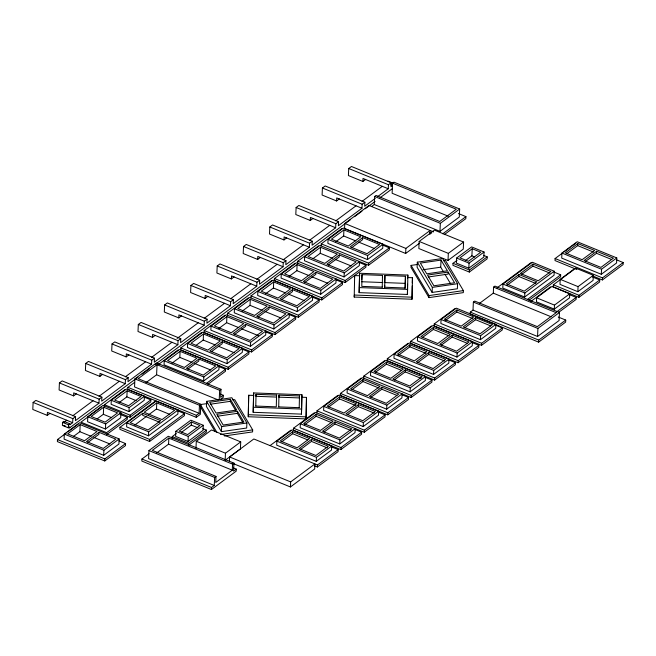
<?xml version="1.0" encoding="UTF-8"?>
<svg xmlns="http://www.w3.org/2000/svg" width="656" height="656" viewBox="0 0 656 656"><rect width="100%" height="100%" fill="white"/><g stroke="black" fill="none" stroke-linecap="round" stroke-linejoin="round"><path stroke-width="0.98" d="M301.424 397.208L306.491 397.397L306.057 418.897L248.263 416.74L248.698 395.24L253.765 395.429M248.263 416.74L248.698 395.24M253.167 412.312L253.651 392.928L301.908 394.732L301.662 409.057L301.432 414.116L253.167 412.312L253.651 392.928M255.783 406.08L256.037 394.322L276.553 395.084L276.291 406.843L255.832 406.048M278.702 406.933L278.964 395.174L299.472 395.945L299.21 407.696M301.432 414.116L301.908 394.732M306.057 418.897L306.491 397.397M407.376 277.529L412.444 277.718L412.017 299.226L354.224 297.07L354.65 275.569L359.726 275.758M359.127 292.642L359.603 273.257L407.86 275.061L407.614 289.386L407.384 294.446L359.127 292.642L359.603 273.257M382.243 287.172L382.505 275.413L361.997 274.651L361.792 286.377L382.3 287.139M384.654 287.262L384.695 285.303M384.744 282.375L384.916 275.504L405.424 276.266L405.219 288L384.711 287.23L384.916 275.504M405.023 288.246L405.424 276.266M407.384 294.446L407.565 284.212M412.017 299.226L412.247 285.901M412.296 282.826L412.444 277.718M417.142 264.516L411.091 265.401L411 267.427L428.983 297.619L463.3 292.633L463.39 290.6L445.408 260.407L443.39 260.703M417.323 262.17L417.101 267.23L432.115 292.445L457.371 288.771L457.601 283.712L442.579 258.505L417.323 262.17L432.345 287.385L432.115 292.445M428.983 297.619L429.073 295.594L411.091 265.401M443.325 271.551L440.725 267.189L441.037 260.096L420.373 263.097L426.753 273.814L447.425 270.813L441.037 260.096M448.171 272.076L454.551 282.785L433.887 285.786L427.499 275.077L448.171 272.076L448.081 274.101L428.401 276.963M76.309 393.871L73.579 395.888L59.097 389.976L59.417 382.932L62.148 380.915L101.877 397.142L99.146 399.168L98.966 403.186L75.391 420.652L75.571 416.642L35.85 400.406L33.12 402.431L32.8 409.467L47.281 415.387L50.012 413.362M47.281 415.387L47.421 412.362L72.66 422.677L72.849 418.659L75.571 416.642M66.223 433.067L57.466 439.561L57.367 441.595L104.771 460.963L125.485 445.613L125.575 443.579L118.941 440.873M72.66 422.677L69.766 424.826L69.815 423.784L63.878 421.357L62.533 422.357L62.394 425.424L68.331 427.851L69.675 426.851L69.626 427.843L68.314 427.31M64.329 434.083L64.099 439.135L103.681 455.313L118.933 444.005L119.162 438.946L79.581 422.776L64.329 434.083L103.91 450.254L119.162 438.946M68.331 427.851L68.47 424.776L69.815 423.784M73.579 395.888L73.718 392.87L98.966 403.186M73.611 436.322L79.86 431.697L80.18 424.604L97.006 431.484L84.509 440.742L67.691 433.87L80.18 424.604M128.912 354.88L126.182 356.905L111.7 350.985L112.02 343.949L114.751 341.924L154.472 358.16L151.749 360.185L151.561 364.195L127.994 381.669L128.174 377.651L88.445 361.423L85.723 363.44L85.403 370.476L99.884 376.396L102.607 374.379M87.806 416.683L87.576 421.742L105.436 429.04L120.688 417.733L120.917 412.673L103.058 405.375L87.806 416.683L105.665 423.981L120.917 412.673M99.884 376.396L100.015 373.371L125.263 383.686L125.444 379.676L128.174 377.651M98.982 432.288L86.494 441.554L103.312 448.425L115.809 439.167L98.982 432.288L98.892 434.321L87.961 442.423M101.877 397.142L101.688 401.16L125.263 383.686M97.088 418.93L103.336 414.297L103.656 407.212L117.555 412.895L105.067 422.152L91.159 416.47L103.656 407.212M104.378 406.753L104.476 404.719L125.181 389.369M103.681 455.313L103.91 450.254M105.436 429.04L105.665 423.981M104.771 460.963L104.862 458.929L125.575 443.579M111.29 400.283L111.11 404.293L128.97 411.591L144.222 400.283L144.41 396.273L126.551 388.975L111.29 400.283L129.15 407.581L144.41 396.273M154.824 401.48L119.974 427.302L119.884 429.336L149.568 441.472L184.418 415.642L184.508 413.608L177.087 410.574M126.182 356.905L126.321 353.879L151.561 364.195M119.064 402.636L126.87 396.855L127.149 390.804L141.048 396.486L128.551 405.744L114.652 400.062L127.149 390.804M134.455 382.497L127.912 387.343L127.822 389.377L196.267 417.347L200.342 414.33L200.793 404.268L138.195 378.684L157.046 364.703L219.653 390.287L220.998 389.287L156.464 362.916L134.915 378.889L134.546 386.925L199.088 413.296L199.449 405.26L200.793 404.268M126.797 422.866L126.616 426.884L148.477 435.814L177.866 414.034L178.055 410.016L156.185 401.087L126.797 422.866L148.666 431.804L178.055 410.016M119.991 414.313L127.321 417.306L127.231 419.34L106.518 434.69M128.97 411.591L129.15 407.581M119.974 413.124L130.06 417.241L130.15 415.215L150.864 399.865L144.443 397.241M181.507 315.897L178.785 317.914L164.303 312.002L164.623 304.958L167.346 302.941L207.075 319.177L204.344 321.194L204.164 325.212L180.589 342.678L180.777 338.668L141.048 322.432L138.318 324.458L137.998 331.493L152.479 337.414L155.21 335.388M142.778 413.296L130.159 422.653L148.067 429.967L160.687 420.611L142.778 413.296L142.688 415.33L159.654 422.259M149.125 453.706L141.934 459.036L141.844 461.07L211.445 489.515L236.209 471.156L236.308 469.122L233.487 467.974M152.479 337.414L152.618 334.388L177.866 344.703L178.047 340.685L180.777 338.668M148.477 435.814L148.666 431.804M150.864 399.865L150.773 401.898L130.06 417.241M148.937 450.582L148.576 458.618L214.266 485.456L214.635 477.429L216.013 476.404L152.299 450.369L168.846 438.101L232.56 464.136L233.946 463.12L168.248 436.273L148.937 450.582L214.635 477.429M149.568 441.472L149.666 439.438L184.508 413.608M154.472 358.16L154.291 362.178L177.866 344.703M145.935 382.669L156.595 374.765L157.046 364.703M148.436 414.945L156.505 408.967L156.784 402.915L174.693 410.23L162.065 419.586L144.164 412.271L156.784 402.915M164.238 360.816L164.057 364.826L203.639 381.005L218.891 369.697L219.071 365.679L179.49 349.509L164.238 360.816L203.819 376.987L219.071 365.679M156.751 452.911L168.567 444.153L168.846 438.101M172.134 438.618L172.225 436.593L176.259 433.591M178.785 317.914L178.916 314.896L204.164 325.212M175.816 431.32L175.587 436.371L188.034 441.463L203.048 430.336L203.278 425.277L190.822 420.193L175.816 431.32L188.264 436.404L203.278 425.277M172.011 363.178L179.818 357.389L180.088 351.337L196.915 358.217L184.418 367.475L167.6 360.603L180.088 351.337M201.531 332.559L180.826 347.91L180.728 349.943L228.132 369.312L248.845 353.961L248.936 351.928L242.302 349.213M187.641 343.465L187.46 347.483L227.042 363.654L242.294 352.354L242.482 348.336L202.901 332.157L187.641 343.465L227.222 359.644L242.482 348.336M234.11 276.906L231.379 278.931L216.898 273.011L217.218 265.975L219.949 263.95L259.678 280.186L256.947 282.211L256.767 286.221L233.192 303.695L233.372 299.677L193.651 283.449L190.921 285.467L190.601 292.51L205.082 298.423L207.813 296.405M188.034 441.463L188.264 436.404M206.402 430.123L188.633 443.292L188.543 445.326L206.312 432.156L206.402 430.123L202.761 428.63M181.482 432.361L191.281 425.096L191.421 422.021L199.916 425.498L187.665 434.575L179.17 431.107L191.421 422.021M196.267 417.347L196.357 415.314L199.088 413.296M198.891 359.021L186.402 368.287L203.221 375.158L215.717 365.9L198.891 359.021L198.801 361.054L187.87 369.156M195.972 448.368L196.3 441.275L211.552 429.967L240.727 441.89L240.399 448.983L225.147 460.282L225.467 453.198L240.727 441.89M196.193 345.253L203.221 340.038L203.499 333.994L220.318 340.866L207.821 350.124L191.003 343.252L203.499 333.994M205.082 298.423L205.221 295.397L230.461 305.712L230.65 301.703L233.372 299.677M224.934 315.208L204.229 330.558L204.139 332.592L251.535 351.96L272.248 336.61L272.338 334.576L265.705 331.87M203.639 381.005L203.819 376.987M207.075 319.177L206.894 323.187L230.461 305.712M289.107 314.519L295.741 317.233L295.651 319.267L274.938 334.617L226.304 314.814L211.043 326.122L210.863 330.14L250.444 346.311L265.696 335.003L265.885 330.985L250.625 342.293L250.444 346.311M211.445 489.515L211.535 487.482L214.266 485.456M219.243 399.348L219.653 390.287M216.013 476.404L215.734 482.455L232.29 470.188L232.56 464.136M222.294 341.678L209.805 350.935L226.623 357.807L239.12 348.549L222.294 341.678L222.204 343.711L211.273 351.813M220.998 389.287L220.637 397.323L223.368 395.297L220.555 394.149M218.817 328.484L226.623 322.695L226.902 316.643L243.72 323.523L231.232 332.781L214.405 325.909L226.902 316.643M223.368 395.297L223.27 397.331L220.014 399.75M227.542 315.249L227.632 313.215L248.345 297.865M218.891 366.565L225.533 369.271L225.434 371.304L207.911 384.293M227.042 363.654L227.222 359.644M231.379 278.931L231.519 275.905L256.767 286.221M228.132 369.312L228.222 367.278L248.936 351.928M312.51 297.176L319.144 299.882L319.054 301.916L298.341 317.266L249.706 297.471L234.454 308.771L234.266 312.789L273.847 328.959L289.107 317.66L289.288 313.642L274.036 324.95L273.847 328.959M229.395 460.988L229.575 456.945L253.823 438.979L317.463 464.965L338.176 449.614L331.542 446.9M286.713 237.923L283.982 239.94L269.501 234.028L269.821 226.984L272.552 224.967L312.272 241.203L309.55 243.22L309.361 247.238L285.795 264.704L285.975 260.694L246.246 244.458L243.524 246.484L243.204 253.519L257.685 259.44L260.407 257.414M233.946 463.12L233.577 471.147L236.308 469.122M245.705 324.326L233.208 333.592L250.026 340.464L262.523 331.206L245.705 324.326L245.606 326.36L234.676 334.462M242.22 311.133L250.026 305.343L250.305 299.3L267.123 306.172L254.635 315.438L237.808 308.558L250.305 299.3M250.945 297.898L251.035 295.864L271.748 280.514M251.535 351.96L251.625 349.927L272.338 334.576M257.685 259.44L257.816 256.414L283.064 266.73L283.244 262.712L285.975 260.694M257.857 291.428L257.677 295.446L297.25 311.616L312.51 300.309L312.691 296.299L273.109 280.12L257.857 291.428L297.439 307.598L312.691 296.299M259.678 280.186L259.489 284.204L283.064 266.73M256.037 394.322L255.947 396.306L276.463 397.069L276.553 395.084M269.108 306.983L256.611 316.241L273.437 323.113L285.926 313.855L269.108 306.983L269.009 309.017L258.079 317.119M265.623 293.79L273.437 288L273.708 281.957L290.534 288.829L278.037 298.086L261.219 291.215L273.708 281.957M295.151 263.171L274.438 278.521L274.347 280.555L321.752 299.923L342.457 284.573L342.547 282.539L335.913 279.825M274.938 334.617L275.028 332.584L295.741 317.233M359.316 262.482L365.958 265.196L365.859 267.222L345.154 282.572L296.512 262.777L281.26 274.077L281.08 278.095L320.661 294.273L335.913 282.966L336.093 278.948L320.841 290.255L320.661 294.273M283.982 239.94L284.122 236.923L309.361 247.238M276.889 441.152L276.701 445.17L316.282 461.348L331.542 450.041L331.723 446.023L292.141 429.852L276.889 441.152L316.471 457.33L331.723 446.023M278.964 395.174L278.874 397.159L299.382 397.921L299.472 395.945M339.308 198.932L336.585 200.957L322.104 195.037L322.424 188.001L325.146 185.976L364.875 202.212L362.145 204.237L361.964 208.247L338.389 225.721L338.578 221.703L298.849 205.476L296.118 207.493L295.799 214.537L310.28 220.449L313.01 218.432M292.51 289.632L280.014 298.898L296.84 305.77L309.329 296.512L292.51 289.632L292.42 291.666L281.481 299.767M289.034 276.438L296.84 270.657L297.111 264.606L313.937 271.477L301.44 280.743L284.622 273.864L297.111 264.606M297.75 263.204L297.84 261.17L318.554 245.82M297.25 311.616L297.439 307.598M281.711 441.816L292.65 433.714L292.74 431.681L309.558 438.552L297.07 447.818L280.243 440.939L292.74 431.681M290.436 486.965L290.665 481.906L314.913 463.94L314.683 468.991L290.436 486.965L232.167 463.152M298.341 317.266L298.439 315.233L319.144 299.882M314.249 412.845L293.535 428.196L293.445 430.229L340.849 449.598L361.554 434.247L361.645 432.214L355.011 429.508M382.719 245.131L389.361 247.845L389.262 249.879L368.557 265.229L319.915 245.426L304.663 256.734L304.482 260.752L344.064 276.922L359.316 265.614L359.496 261.605L344.244 272.904L344.064 276.922M378.446 412.132L385.088 414.846L384.99 416.88L364.285 432.23L315.61 412.452L300.358 423.76L300.177 427.778L339.759 443.948L355.011 432.64L355.191 428.63L339.939 439.93L339.759 443.948M310.28 220.449L310.419 217.431L335.667 227.747L335.847 223.729L338.578 221.703M312.272 241.203L312.092 245.213L335.667 227.747M315.913 272.289L303.416 281.547L320.243 288.427L332.731 279.161L315.913 272.289L315.823 274.323L304.892 282.424M300.514 449.499L311.444 441.398L311.543 439.364L328.361 446.236L315.872 455.502L299.046 448.622L311.543 439.364M313.215 258.513L320.243 253.306L320.513 247.263L337.34 254.134L324.843 263.392L308.025 256.521L320.513 247.263M321.153 245.861L321.251 243.827L341.956 228.477M304.409 424.998L316.118 416.314L316.208 414.28L333.035 421.16L320.538 430.418L303.72 423.546L316.208 414.28M321.752 299.923L321.842 297.89L342.547 282.539M316.881 412.862L316.979 410.828L337.684 395.478M316.282 461.348L316.471 457.33M314.527 465.834L317.373 466.998L317.463 464.965M328.066 239.391L327.885 243.401L367.467 259.579L382.719 248.271L382.907 244.253L343.326 228.083L328.066 239.391L367.647 255.561L382.907 244.253M323.793 406.384L323.613 410.402L363.194 426.572L378.446 415.273L378.627 411.255L339.054 395.084L323.793 406.384L363.375 422.562L378.627 411.255M336.585 200.957L336.717 197.932L361.964 208.247M339.316 254.938L326.827 264.204L343.646 271.076L356.142 261.818L339.316 254.938L339.226 256.972L328.295 265.073M323.99 432.099L334.921 423.997L335.011 421.964L351.829 428.844L339.341 438.101L322.514 431.23L335.011 421.964M335.839 241.744L343.646 235.963L343.924 229.912L360.743 236.783L348.246 246.049L331.428 239.169L343.924 229.912M433.641 231.904L369.033 205.484L344.785 223.458L344.556 228.509L405.646 253.47L419.389 243.294M390.812 184.918L392.509 185.615L390.992 186.739L391.173 182.721L351.452 166.485L348.721 168.51L348.402 175.546L362.883 181.466L365.613 179.441M328.623 407.048L339.554 398.946L339.652 396.913L356.47 403.784L343.974 413.05L327.155 406.171L339.652 396.913M345.154 282.572L345.245 280.538L365.958 265.196M361.161 378.077L340.448 393.428L340.357 395.461L387.753 414.83L408.467 399.479L408.557 397.446L401.923 394.74M338.176 449.614L338.086 451.648L317.373 466.998M340.849 449.598L340.94 447.564L361.645 432.214M425.326 377.389L431.96 380.103L431.869 382.136L411.156 397.487L362.522 377.684L347.27 388.992L347.081 393.01L386.663 409.18L401.923 397.872L402.103 393.854L386.851 405.162L386.663 409.18M354.56 277.603L354.65 275.569M354.224 297.07L354.314 295.036L412.107 297.193M362.883 181.466L363.022 178.44L388.262 188.756L388.45 184.738L391.173 182.721M362.719 237.595L350.23 246.853L367.048 253.733L379.545 244.467L362.719 237.595L362.629 239.629L351.698 247.73M364.875 202.212L364.695 206.23L375.257 198.399M361.768 279.71L361.997 274.651M347.426 414.731L358.356 406.63L358.447 404.596L375.273 411.468L362.776 420.726L345.958 413.854L358.447 404.596M367.467 259.579L367.647 255.561M352.1 389.648L363.03 381.546L363.121 379.512L379.939 386.392L367.45 395.65L350.624 388.778L363.121 379.512M368.557 265.229L368.647 263.195L389.361 247.845M363.76 378.118L363.85 376.085L384.564 360.734M363.194 426.572L363.375 422.562M371.558 206.533L374.289 204.516L374.65 196.488L376.027 195.463L439.75 221.498L456.297 209.231L392.583 183.196L392.124 193.258L448.343 216.234M364.285 432.23L364.375 430.197L385.088 414.846M370.673 371.64L370.492 375.658L410.066 391.829L425.326 380.529L425.506 376.511L385.925 360.341L370.673 371.64L410.254 387.819L425.506 376.511M382.415 277.398L382.505 275.413M370.894 397.331L381.825 389.229L381.923 387.196L398.741 394.076L386.253 403.333L369.426 396.462L381.923 387.196M375.503 372.305L386.433 364.203L386.523 362.169L403.342 369.041L390.853 378.307L374.027 371.427L386.523 362.169M408.032 343.334L387.319 358.684L387.229 360.718L434.633 380.086L455.338 364.736L455.436 362.702L448.794 359.996M387.753 414.83L387.844 412.796L408.557 397.446M394.141 354.248L393.961 358.258L433.542 374.437L448.794 363.129L448.975 359.111L409.393 342.94L394.141 354.248L433.723 370.419L448.975 359.111M405.646 253.47L405.875 248.419L430.123 230.445L429.942 234.495M407.729 278.095L407.86 275.061M394.297 379.988L405.236 371.886L405.326 369.853L422.144 376.724L409.656 385.982L392.829 379.111L405.326 369.853M398.192 355.486L409.902 346.803L409.992 344.769L426.818 351.649L414.321 360.907L397.503 354.035L409.992 344.769M431.468 325.966L410.763 341.317L410.664 343.35L458.068 362.719L478.782 347.368L478.872 345.335L472.238 342.621M410.066 391.829L410.254 387.819M411.156 397.487L411.255 395.453L431.96 380.103M419.159 241.441L418.84 248.526L448.015 260.448L463.267 249.141L463.587 242.056L434.411 230.133L419.159 241.441L448.335 253.355L463.587 242.056M417.577 336.872L417.396 340.89L456.978 357.061L472.23 345.761L472.418 341.743L432.837 325.565L417.577 336.872L457.158 353.051L472.418 341.743M417.774 362.588L428.704 354.486L428.794 352.452L445.621 359.332L433.124 368.59L416.306 361.718L428.794 352.452M422.407 337.537L433.337 329.435L433.436 327.401L450.254 334.273L437.765 343.531L420.939 336.659L433.436 327.401M454.944 308.566L434.231 323.916L434.141 325.95L481.537 345.318L502.25 329.968L502.34 327.934L495.706 325.228M433.542 374.437L433.723 370.419M374.289 204.516L439.979 231.363L440.348 223.327L459.659 209.018L393.961 182.171L392.583 183.196M434.633 380.086L434.723 378.053L455.436 362.702M441.053 319.48L440.873 323.49L480.446 339.669L495.706 328.361L495.887 324.343L456.305 308.172L441.053 319.48L480.635 335.651L495.887 324.343M448.015 260.448L448.335 253.355M457.06 260.325L453.017 263.318L452.927 265.352L469.335 272.06L487.113 258.882L487.203 256.849L483.554 255.364M441.209 345.22L452.14 337.118L452.23 335.085L469.056 341.956L456.56 351.214L439.741 344.343L452.23 335.085M456.609 258.046L456.379 263.105L468.827 268.189L483.841 257.062L484.071 252.011L471.623 246.918L456.609 258.046L469.056 263.138L484.071 252.011M459.659 209.018L459.29 217.046L439.979 231.363M445.096 320.718L456.814 312.035L456.904 310.001L473.73 316.881L461.234 326.139L444.407 319.267L456.904 310.001M456.978 357.061L457.158 353.051M458.068 362.719L458.159 360.685L478.872 345.335M458.405 213.544L465.932 216.619L465.834 218.653L444.268 234.643M468.827 268.189L469.056 263.138M469.335 272.06L469.425 270.026L487.203 256.849M465.366 260.686L471.894 255.84L472.222 248.755L480.709 252.224L468.458 261.301L459.971 257.833L472.222 248.755M479.364 303.474L493.304 293.15L493.583 287.098L556.19 312.682L537.33 326.655L474.723 301.079L473.378 302.072L473.009 310.108L470.286 312.125L470.188 314.158L538.633 342.129L565.644 322.112L565.734 320.079L558.24 317.012M464.678 327.82L475.616 319.718L475.707 317.684L492.525 324.564L480.036 333.822L463.21 326.95L475.707 317.684M480.446 339.669L480.635 335.651M481.537 345.318L481.635 343.285L502.34 327.934M502.98 284.073L502.791 288.082L524.661 297.02L554.049 275.241L554.23 271.223L532.369 262.285L502.98 284.073L524.841 293.002L554.23 271.223M507.031 285.303L518.863 276.529L518.962 274.503L536.87 281.818L524.242 291.174L506.334 283.859L518.962 274.503M524.661 297.02L524.841 293.002M521.823 274.339L532.869 266.156L532.967 264.122L550.868 271.436L538.248 280.793L520.339 273.478L532.967 264.122M536.616 297.816L536.436 301.834L554.295 309.132L569.556 297.824L569.736 293.806L551.876 286.508L536.616 297.816L554.476 305.114L569.736 293.806M473.009 310.108L537.551 336.479L537.912 328.443L559.461 312.469L494.927 286.098L493.583 287.098M538.633 342.129L538.732 340.095L565.734 320.079M574.049 269.46L553.336 284.811L553.246 286.844L578.928 297.332L599.633 281.99L599.732 279.956L592.393 276.955M562.258 253.224L555.091 258.538L555.001 260.571L576.804 269.477M554.295 309.132L554.476 305.114M560.208 279.333L559.978 284.384L577.838 291.682L593.09 280.374L593.319 275.323L575.46 268.025L560.208 279.333L578.067 286.631L593.319 275.323M554.189 272.158L560.683 274.815L560.593 276.848L528.99 300.268M561.954 253.06L561.725 258.111L601.306 274.29L616.566 262.982L616.796 257.923L577.214 241.752L561.954 253.06L601.536 269.231L616.796 257.923M559.461 312.469L559.101 320.505L537.551 336.479M566.784 253.716L577.715 245.615L577.813 243.581L594.631 250.461L582.134 259.719L565.316 252.847L577.813 243.581M568.85 294.405L576.189 297.398L576.099 299.431L558.576 312.42M577.838 291.682L578.067 286.631M578.928 297.332L579.018 295.307L599.732 279.956M585.587 261.4L596.517 253.298L596.607 251.264L613.434 258.136L600.937 267.402L584.119 260.522L596.607 251.264M601.306 274.29L601.536 269.231M592.917 276.061L602.397 279.94L602.487 277.906L623.2 262.556L616.566 259.842M623.2 262.556L623.11 264.589L602.397 279.94M206.632 401.357L206.394 406.408L221.408 431.656L246.664 428.032L246.902 422.981L231.888 397.733L206.632 401.357L221.646 426.605L221.408 431.656M235.652 410.435L230.248 401.349L230.346 399.324L209.674 402.284L216.054 413.018L236.726 410.049L230.346 399.324M242.777 422.431L237.382 413.346L237.472 411.312L216.808 414.28L223.188 425.014L243.86 422.046L237.472 411.312M232.683 399.93L234.7 399.643L252.675 429.877L252.585 431.91L224.319 435.969M63.829 422.398L66.723 420.25M72.701 415.822L93.029 400.759M99.007 396.322L119.326 381.267M125.304 376.831L145.624 361.768M151.602 357.34L171.929 342.276M177.095 338.447L198.227 322.785M204.205 318.349L224.524 303.293M230.502 298.857L250.83 283.794M256.808 279.366L277.127 264.302M283.105 259.874L303.425 244.811M309.402 240.375L329.73 225.32M335.708 220.883L356.028 205.82M362.005 201.392L382.325 186.329M377.7 196.587L388.262 188.756M69.626 427.843L137.965 377.2M142.081 374.15L149.494 368.656M155.251 364.383L350.378 219.76M354.494 216.71L361.907 211.216M365.203 208.772L375.084 201.449M380.021 197.792L392.37 188.633M158.219 364.662L178.129 349.902M67.822 431.886L78.171 424.211M101.647 406.818L80.934 422.169L106.616 432.657L127.321 417.306M134.726 425.113L146.829 416.142M206.41 383.44L225.533 369.271M442.759 233.798L465.932 216.619M270.067 445.596L290.78 430.246M496.969 287.91L530.999 262.687M563.848 252.043L570.22 247.32M571.819 246.139L575.796 243.187M527.465 299.439L560.683 274.815M530.597 301.67L550.507 286.91M556.28 312.158L576.189 297.398M423.013 269.764L440.725 267.189M432.345 287.385L457.601 283.712M429.073 295.594L463.39 290.6M207.444 403.547L200.383 404.563L216.824 432.214M210.568 404.178L230.248 401.349M217.694 416.175L237.382 413.346M221.646 426.605L246.902 422.981M220.383 434.518L252.675 429.877M361.669 281.736L382.883 282.531M384.908 282.605L405.105 283.359M359.357 287.59L407.614 289.386M278.759 406.9L299.267 407.671M253.396 407.261L301.662 409.057M248.362 414.707L306.155 416.863M577.715 245.615L593.606 252.109M596.517 253.298L611.474 259.407M387.999 181.122L393.083 183.204M390.861 183.877L392.559 184.574M348.721 168.51L388.45 184.738M555.091 258.538L602.487 277.906M374.65 196.488L440.348 223.327M532.869 266.156L549.835 273.085M322.424 188.001L362.145 204.237M429.787 232.396L431.664 233.167M553.336 284.811L579.018 295.307M471.894 255.84L474.731 256.996M518.863 276.529L535.829 283.466M453.017 263.318L469.425 270.026M344.785 223.458L405.875 248.419M296.118 207.493L335.847 223.729M493.304 293.15L551.171 316.791M343.646 235.963L355.831 240.941M358.643 242.089L374.584 248.599M473.378 302.072L537.912 328.443M321.251 243.827L368.647 263.195M269.821 226.984L309.55 243.22M470.286 312.125L538.732 340.095M320.243 253.306L332.428 258.284M335.241 259.44L351.181 265.951M456.814 312.035L472.697 318.529M475.616 319.718L490.565 325.827M304.663 256.734L344.244 272.904M297.84 261.17L345.245 280.538M434.231 323.916L481.635 343.285M243.524 246.484L283.244 262.712M296.84 270.657L309.025 275.635M311.838 276.783L327.77 283.294M433.337 329.435L449.229 335.921M452.14 337.118L467.097 343.227M281.26 274.077L320.841 290.255M274.438 278.521L321.842 297.89M410.763 341.317L458.159 360.685M273.437 288L285.622 292.978M288.435 294.126L304.368 300.645M217.218 265.975L256.947 282.211M409.902 346.803L425.793 353.297M428.704 354.486L444.588 360.98M251.035 295.864L298.439 315.233M387.319 358.684L434.723 378.053M250.026 305.343L262.22 310.329M265.032 311.477L280.965 317.988M386.433 364.203L401.382 370.312M405.236 371.886L421.119 378.373M190.921 285.467L230.65 301.703M234.454 308.771L274.036 324.95M227.632 313.215L275.028 332.584M363.85 376.085L411.255 395.453M226.623 322.695L238.809 327.672M241.621 328.82L258.497 335.716M363.03 381.546L378.914 388.04M381.825 389.229L396.782 395.338M164.623 304.958L204.344 321.194M211.043 326.122L250.625 342.293M204.229 330.558L251.625 349.927M347.27 388.992L386.851 405.162M340.448 393.428L387.844 412.796M203.221 340.038L215.406 345.023M218.218 346.171L234.159 352.682M339.554 398.946L355.445 405.441M358.356 406.63L374.248 413.116M138.318 324.458L178.047 340.685M180.826 347.91L228.222 367.278M316.979 410.828L364.375 430.197M179.818 357.389L192.003 362.366M194.816 363.514L210.756 370.025M316.118 416.314L332.002 422.808M334.921 423.997L350.804 430.492M112.02 343.949L151.749 360.185M300.358 423.76L339.939 439.93M293.535 428.196L340.94 447.564M156.595 374.765L218.251 399.963M292.65 433.714L307.598 439.823M311.444 441.398L327.336 447.892M134.915 378.889L199.449 405.26M85.723 363.44L125.444 379.676M127.912 387.343L196.357 415.314M126.87 396.855L136.136 400.636M156.505 408.967L169.707 414.354M191.281 425.096L197.891 427.794M59.417 382.932L99.146 399.168M196.3 441.275L225.467 453.198M104.476 404.719L130.15 415.215M229.575 456.945L290.665 481.906M172.225 436.593L188.633 443.292M103.336 414.297L111.676 417.708M168.567 444.153L232.29 470.188M119.974 427.302L149.666 439.438M33.12 402.431L72.849 418.659M62.533 422.357L68.47 424.776M79.86 431.697L91.11 436.289M93.923 437.445L109.855 443.956M63.689 425.424L65.674 426.228M141.934 459.036L211.535 487.482M57.466 439.561L104.862 458.929M444.883 274.167L450.598 283.769M200.285 406.597L215.184 431.656"/></g></svg>
